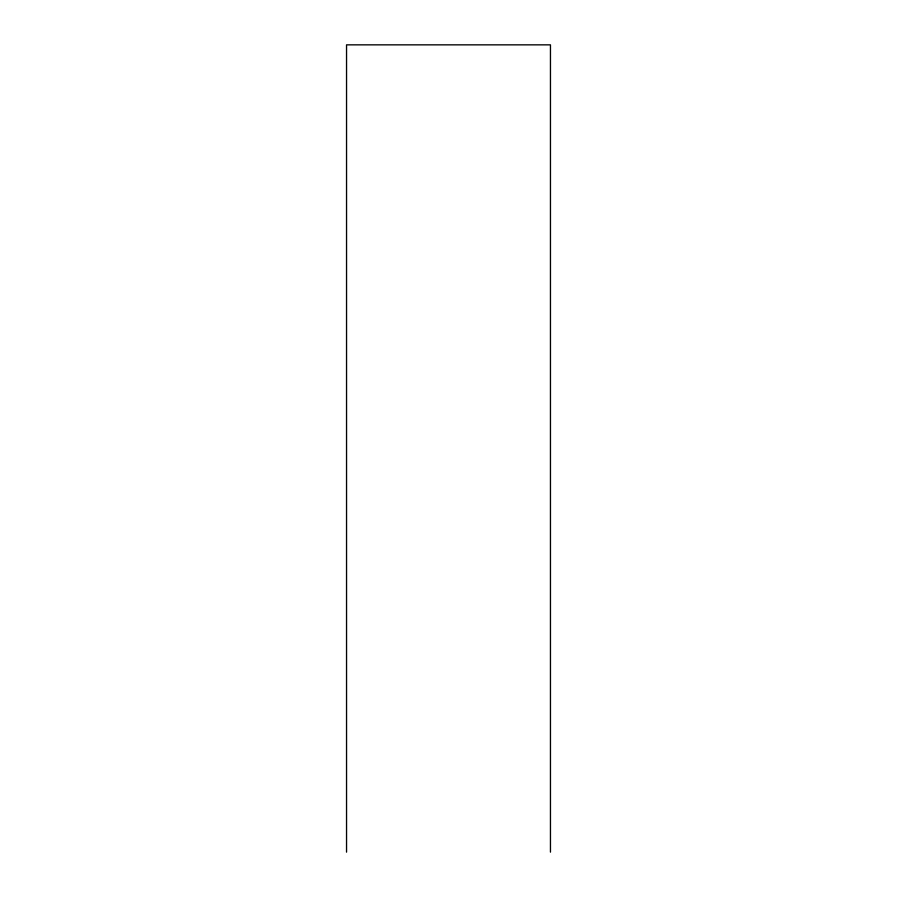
<?xml version="1.0" encoding="UTF-8"?>
<svg xmlns="http://www.w3.org/2000/svg" width="897" height="897" viewBox="0 0 897 897"><rect width="100%" height="100%" fill="white"/><g stroke="black" fill="none" stroke-linecap="round" stroke-linejoin="round"><path stroke-width="1.35" d="M550.455 852.15L550.455 44.85L346.545 44.85L346.545 852.15"/></g></svg>
